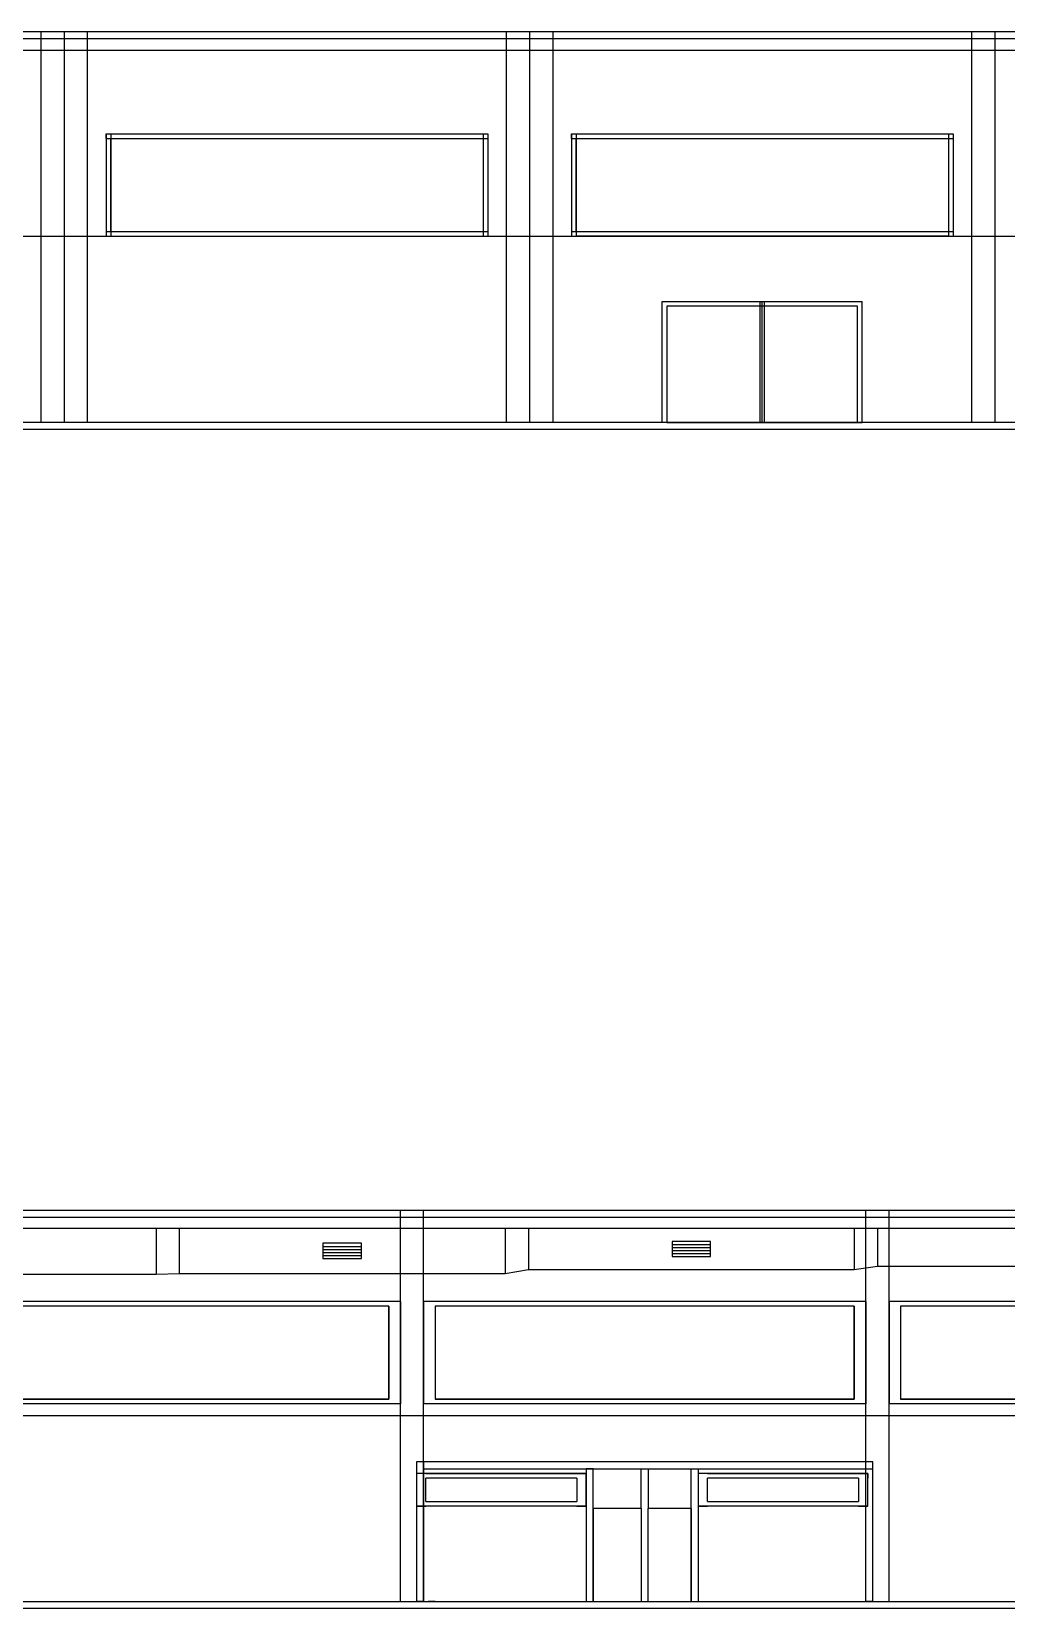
# Model space of a CAD drawing. Header units: millimetres. Extents: x 2513 to 2669, y 1505 to 1675.
# Drawn here: x 2570.23 to 2591.18, y 1505.71 to 1539.6 of the extents above; entities that cross this region are included whole.
import ezdxf

# ---------------------------------------------------------------- set-up
doc = ezdxf.new("R2010")
doc.units = ezdxf.units.MM
doc.layers.add('Dutos', color=130, linetype='Continuous')

msp = doc.modelspace()

# ---------------------------------------------------------------- linework, layer by layer
at = {"color": 32, "true_color": 0xcd6928}
msp.add_line((2530.779, 1539.598), (2651.079, 1539.598), dxfattribs=at)
for p, q in [((2530.779, 1539.448), (2651.079, 1539.448)), ((2530.779, 1539.198), (2651.079, 1539.198)), ((2530.779, 1535.198), (2651.079, 1535.198)), ((2618.556, 1514.258), (2558.256, 1514.258)), ((2618.556, 1514.108), (2558.256, 1514.108)), ((2558.256, 1509.858), (2618.556, 1509.858)), ((2638.556, 1505.708), (2558.256, 1505.708))]:
    msp.add_line(p, q)
at = {"color": 7, "true_color": 0xffffff}
for p, q in [((2570.429, 1539.598), (2570.429, 1531.198)), ((2570.929, 1539.598), (2570.929, 1531.198)), ((2571.429, 1539.598), (2571.429, 1531.198)), ((2580.429, 1539.598), (2580.429, 1531.198)), ((2580.929, 1539.598), (2580.929, 1531.198)), ((2581.429, 1539.598), (2581.429, 1531.198)), ((2590.429, 1539.598), (2590.429, 1531.198)), ((2590.929, 1539.598), (2590.929, 1531.198)), ((2651.079, 1531.198), (2530.779, 1531.198)), ((2578.156, 1505.858), (2578.156, 1514.258)), ((2578.656, 1505.858), (2578.656, 1514.258)), ((2588.156, 1505.858), (2588.156, 1514.258)), ((2588.656, 1505.858), (2588.656, 1514.258)), ((2578.156, 1512.308), (2568.656, 1512.308)), ((2577.906, 1512.208), (2568.906, 1512.208)), ((2577.906, 1510.208), (2577.906, 1512.208)), ((2577.906, 1512.208), (2577.906, 1510.208)), ((2578.156, 1512.308), (2578.156, 1510.108)), ((2588.156, 1512.308), (2578.656, 1512.308)), ((2578.656, 1512.308), (2578.656, 1510.108)), ((2587.906, 1512.208), (2578.906, 1512.208)), ((2578.906, 1512.208), (2578.906, 1510.208)), ((2578.906, 1512.208), (2578.906, 1510.208)), ((2587.906, 1510.208), (2587.906, 1512.208)), ((2587.906, 1512.208), (2587.906, 1510.208)), ((2588.156, 1512.308), (2588.156, 1510.108)), ((2598.156, 1512.308), (2588.656, 1512.308)), ((2588.656, 1512.308), (2588.656, 1510.108)), ((2597.906, 1512.208), (2588.906, 1512.208)), ((2588.906, 1512.208), (2588.906, 1510.208)), ((2588.906, 1512.208), (2588.906, 1510.208)), ((2577.906, 1510.208), (2568.906, 1510.208)), ((2568.906, 1510.208), (2577.906, 1510.208)), ((2587.906, 1510.208), (2578.906, 1510.208)), ((2578.906, 1510.208), (2587.906, 1510.208)), ((2597.906, 1510.208), (2588.906, 1510.208)), ((2588.906, 1510.208), (2597.906, 1510.208)), ((2578.156, 1510.108), (2568.656, 1510.108)), ((2588.156, 1510.108), (2578.656, 1510.108)), ((2598.156, 1510.108), (2588.656, 1510.108)), ((2588.306, 1508.858), (2578.506, 1508.858)), ((2578.506, 1508.858), (2578.506, 1505.858)), ((2578.506, 1508.858), (2578.506, 1508.708)), ((2578.656, 1508.858), (2578.656, 1505.858)), ((2588.306, 1505.858), (2588.306, 1508.858)), ((2582.151, 1508.608), (2578.506, 1508.608)), ((2578.506, 1508.608), (2578.506, 1508.508)), ((2578.506, 1508.508), (2578.506, 1508.008)), ((2578.506, 1508.508), (2578.506, 1507.908)), ((2578.656, 1508.708), (2588.306, 1508.708)), ((2578.706, 1508.608), (2582.151, 1508.608)), ((2581.951, 1508.508), (2578.706, 1508.508)), ((2578.706, 1508.008), (2578.706, 1508.508)), ((2581.951, 1508.508), (2581.951, 1508.008)), ((2582.301, 1508.708), (2582.151, 1508.708)), ((2582.151, 1508.708), (2582.151, 1505.858)), ((2582.151, 1508.608), (2582.151, 1508.508)), ((2582.151, 1508.508), (2582.151, 1508.608)), ((2582.151, 1507.908), (2582.151, 1508.508)), ((2582.301, 1505.858), (2582.301, 1508.708)), ((2583.331, 1507.858), (2583.331, 1508.708)), ((2583.331, 1508.708), (2583.481, 1508.708)), ((2583.481, 1508.708), (2583.481, 1507.858)), ((2584.406, 1507.858), (2584.406, 1508.708)), ((2584.406, 1508.708), (2584.556, 1508.708)), ((2584.556, 1508.708), (2584.556, 1505.858)), ((2588.201, 1508.608), (2584.556, 1508.608)), ((2584.556, 1508.608), (2584.556, 1508.508)), ((2584.556, 1508.508), (2584.556, 1508.008)), ((2584.556, 1508.508), (2584.556, 1507.908)), ((2584.756, 1508.608), (2588.201, 1508.608)), ((2588.001, 1508.508), (2584.756, 1508.508)), ((2584.756, 1508.008), (2584.756, 1508.508)), ((2588.001, 1508.508), (2588.001, 1508.008)), ((2588.201, 1508.608), (2588.201, 1508.508)), ((2588.201, 1508.508), (2588.201, 1508.608)), ((2588.201, 1507.908), (2588.201, 1508.508)), ((2582.151, 1507.908), (2578.506, 1507.908)), ((2578.506, 1507.908), (2578.706, 1507.908)), ((2578.706, 1508.008), (2581.951, 1508.008)), ((2581.951, 1507.908), (2582.151, 1507.908)), ((2583.331, 1507.858), (2582.301, 1507.858)), ((2582.301, 1507.858), (2582.301, 1505.858)), ((2583.331, 1507.858), (2583.331, 1505.858)), ((2583.331, 1507.858), (2583.331, 1505.858)), ((2583.481, 1505.858), (2583.481, 1507.858)), ((2583.481, 1505.858), (2583.481, 1507.858)), ((2584.406, 1507.858), (2583.481, 1507.858)), ((2584.406, 1507.858), (2584.406, 1505.858)), ((2584.406, 1505.858), (2584.406, 1507.858)), ((2588.201, 1507.908), (2584.556, 1507.908)), ((2584.556, 1507.908), (2584.756, 1507.908)), ((2584.756, 1508.008), (2588.001, 1508.008)), ((2588.001, 1507.908), (2588.201, 1507.908)), ((2558.256, 1505.858), (2618.556, 1505.858)), ((2558.256, 1505.858), (2618.556, 1505.858)), ((2578.656, 1505.858), (2578.506, 1505.858)), ((2578.906, 1505.858), (2578.756, 1505.858)), ((2578.756, 1505.858), (2582.301, 1505.858)), ((2578.906, 1505.858), (2583.406, 1505.858)), ((2578.906, 1505.858), (2583.331, 1505.858)), ((2582.301, 1505.858), (2583.331, 1505.858)), ((2583.331, 1505.858), (2583.481, 1505.858)), ((2583.331, 1505.858), (2583.406, 1505.858)), ((2583.406, 1505.858), (2587.906, 1505.858)), ((2583.406, 1505.858), (2583.481, 1505.858)), ((2583.406, 1505.858), (2584.406, 1505.858)), ((2583.406, 1505.858), (2588.056, 1505.858)), ((2587.906, 1505.858), (2588.056, 1505.858)), ((2588.306, 1505.858), (2588.156, 1505.858))]:
    msp.add_line(p, q, dxfattribs=at)
at = {"color": 5}
for p, q in [((2571.834, 1537.398), (2571.834, 1535.198)), ((2571.834, 1537.398), (2571.834, 1535.198)), ((2571.834, 1537.298), (2571.834, 1537.398)), ((2571.834, 1537.398), (2580.034, 1537.398)), ((2571.834, 1537.298), (2579.934, 1537.298)), ((2571.934, 1537.398), (2571.934, 1535.198)), ((2571.934, 1537.398), (2571.934, 1535.198)), ((2571.934, 1535.298), (2571.934, 1537.298)), ((2579.934, 1537.398), (2579.934, 1535.198)), ((2579.934, 1537.398), (2579.934, 1535.198)), ((2579.934, 1537.298), (2580.034, 1537.298)), ((2580.034, 1537.398), (2580.034, 1535.198)), ((2581.834, 1537.398), (2581.834, 1535.198)), ((2581.834, 1537.398), (2581.834, 1535.198)), ((2581.834, 1537.298), (2581.834, 1537.398)), ((2581.834, 1537.398), (2590.034, 1537.398)), ((2581.834, 1537.298), (2589.934, 1537.298)), ((2581.934, 1537.398), (2581.934, 1535.198)), ((2581.934, 1537.398), (2581.934, 1535.198)), ((2581.934, 1535.298), (2581.934, 1537.298)), ((2589.934, 1537.398), (2589.934, 1535.198)), ((2589.934, 1537.398), (2589.934, 1535.198)), ((2589.934, 1537.298), (2590.034, 1537.298)), ((2590.034, 1537.398), (2590.034, 1535.198)), ((2571.834, 1535.298), (2580.034, 1535.298)), ((2571.834, 1535.298), (2580.034, 1535.298)), ((2581.834, 1535.298), (2590.034, 1535.298)), ((2581.834, 1535.298), (2590.034, 1535.298)), ((2571.834, 1535.198), (2580.034, 1535.198)), ((2571.834, 1535.198), (2580.034, 1535.198)), ((2581.834, 1535.198), (2590.034, 1535.198)), ((2581.834, 1535.198), (2590.034, 1535.198))]:
    msp.add_line(p, q, dxfattribs=at)
at = {"color": 1}
for p, q in [((2581.929, 1535.198), (2585.929, 1535.198)), ((2589.929, 1535.198), (2581.929, 1535.198)), ((2585.979, 1535.198), (2585.879, 1535.198)), ((2585.929, 1535.198), (2589.929, 1535.198)), ((2583.779, 1531.198), (2583.779, 1533.798)), ((2583.779, 1533.798), (2588.079, 1533.798)), ((2585.879, 1533.698), (2583.879, 1533.698)), ((2583.879, 1533.698), (2583.879, 1531.198)), ((2585.879, 1533.798), (2585.879, 1531.198)), ((2585.879, 1533.698), (2585.879, 1531.198)), ((2585.979, 1533.698), (2585.879, 1533.698)), ((2585.929, 1531.198), (2585.929, 1533.798)), ((2585.929, 1531.198), (2585.929, 1533.798)), ((2585.929, 1531.198), (2585.929, 1533.698)), ((2585.979, 1531.198), (2585.979, 1533.798)), ((2585.979, 1531.198), (2585.979, 1533.698)), ((2587.979, 1533.698), (2585.979, 1533.698)), ((2587.979, 1531.198), (2587.979, 1533.698)), ((2588.079, 1531.198), (2588.079, 1533.798)), ((2583.879, 1531.198), (2583.779, 1531.198)), ((2583.879, 1531.198), (2585.929, 1531.198)), ((2585.879, 1531.198), (2585.929, 1531.198)), ((2585.879, 1531.198), (2585.929, 1531.198)), ((2585.929, 1531.198), (2585.979, 1531.198)), ((2585.929, 1531.198), (2585.979, 1531.198)), ((2585.979, 1531.198), (2587.979, 1531.198)), ((2587.979, 1531.198), (2588.079, 1531.198))]:
    msp.add_line(p, q, dxfattribs=at)
at = {"color": 3}
msp.add_line((2668.579, 1531.048), (2523.279, 1531.048), dxfattribs=at)
at = {"layer": 'Dutos'}
for p, q in [((2565.906, 1513.883), (2572.906, 1513.883)), ((2572.906, 1513.883), (2572.906, 1512.883)), ((2572.906, 1513.883), (2573.406, 1513.883)), ((2573.406, 1513.883), (2573.406, 1512.903)), ((2573.406, 1513.883), (2580.406, 1513.883)), ((2580.406, 1513.883), (2580.406, 1512.903)), ((2580.406, 1513.883), (2580.906, 1513.883)), ((2580.906, 1513.883), (2580.906, 1512.983)), ((2580.906, 1513.883), (2587.906, 1513.883)), ((2583.993, 1513.595), (2583.993, 1513.27)), ((2584.818, 1513.595), (2583.993, 1513.595)), ((2584.818, 1513.27), (2584.818, 1513.595)), ((2587.906, 1513.883), (2587.906, 1512.983)), ((2587.906, 1513.883), (2588.406, 1513.883)), ((2588.406, 1513.883), (2588.406, 1513.058)), ((2588.406, 1513.883), (2595.406, 1513.883)), ((2576.493, 1513.555), (2576.493, 1513.23)), ((2577.318, 1513.555), (2576.493, 1513.555)), ((2576.493, 1513.49), (2577.318, 1513.49)), ((2576.493, 1513.425), (2577.318, 1513.425)), ((2576.493, 1513.36), (2577.318, 1513.36)), ((2576.493, 1513.295), (2577.318, 1513.295)), ((2576.493, 1513.23), (2577.318, 1513.23)), ((2577.318, 1513.23), (2577.318, 1513.555)), ((2583.993, 1513.53), (2584.818, 1513.53)), ((2583.993, 1513.465), (2584.818, 1513.465)), ((2583.993, 1513.4), (2584.818, 1513.4)), ((2583.993, 1513.335), (2584.818, 1513.335)), ((2583.993, 1513.27), (2584.818, 1513.27)), ((2572.906, 1512.883), (2565.906, 1512.883)), ((2573.406, 1512.903), (2572.906, 1512.883)), ((2580.406, 1512.903), (2573.406, 1512.903)), ((2580.906, 1512.983), (2580.406, 1512.903)), ((2587.906, 1512.983), (2580.906, 1512.983)), ((2588.406, 1513.058), (2587.906, 1512.983)), ((2595.406, 1513.058), (2588.406, 1513.058))]:
    msp.add_line(p, q, dxfattribs=at)

doc.saveas('drawing.dxf')
